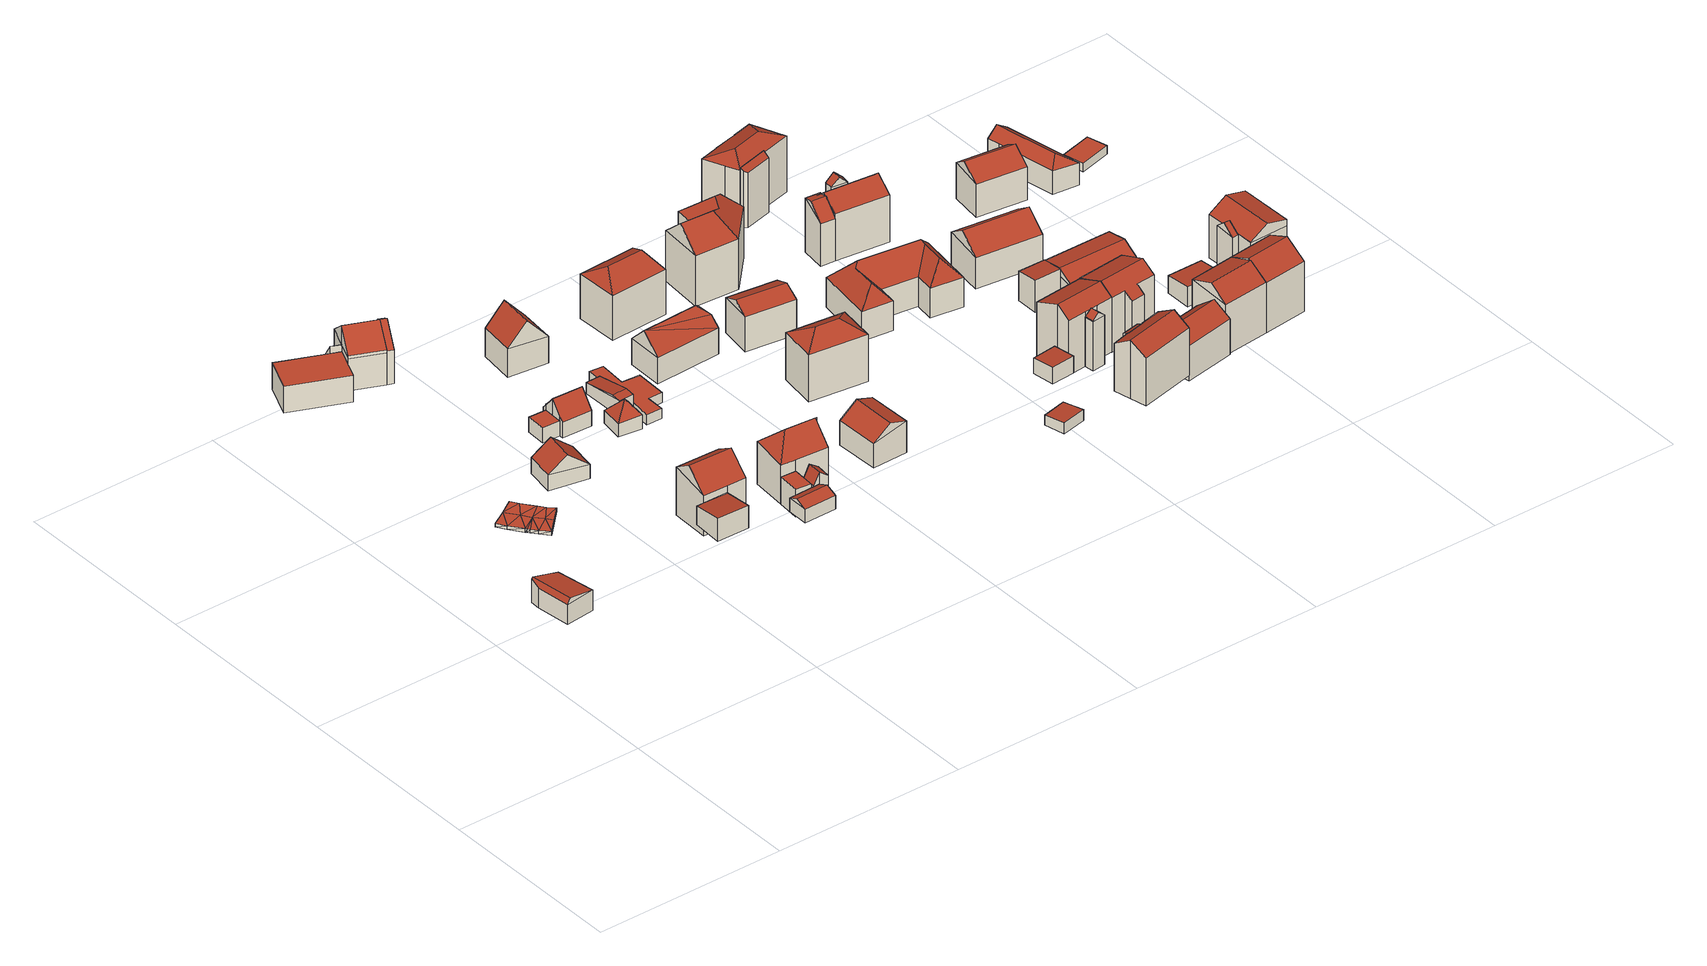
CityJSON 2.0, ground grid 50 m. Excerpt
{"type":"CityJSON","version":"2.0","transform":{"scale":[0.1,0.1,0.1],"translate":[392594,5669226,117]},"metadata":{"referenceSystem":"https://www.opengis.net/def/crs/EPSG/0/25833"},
"CityObjects":{
"building1":{"type":"Building","attributes":{"Dachtyp_tdc":"tdcFreeFormRoof","Gemeindeschluessel":14627140,"Dachneigung":10.4,"QualitaetDacherkennung":21,"Geometrietyp2DReferenz":"3000","function":"31001_9998","roofType":"5000","measuredHeight":6.7},"geometry":[{"type":"MultiSurface","lod":"2","boundaries":[[[0,1,2,3]],[[1,4,5,2]],[[4,6,7,5]],[[6,8,9,7]],[[8,0,3,9]],[[1,10,11,6,4]],[[10,0,8,11]],[[1,0,10]],[[8,6,11]],[[3,2,5,7,9]]],"semantics":{"surfaces":[{"type":"WallSurface"},{"type":"RoofSurface"},{"type":"GroundSurface"}],"values":[0,0,0,0,0,1,1,0,0,2]}}]},
"building2":{"type":"Building","attributes":{"BodenHoehe":124.6,"gemHoehe":0,"BauwerkHoehe":1,"Breite":9,"Gemeindeschluessel":"14627140","Geometrietyp2DReferenz":"3000","function":"53001_1800","measuredHeight":1},"geometry":[{"type":"MultiSurface","lod":"2","boundaries":[[[12,13,14]],[[12,14,15]],[[13,16,17]],[[13,17,14]],[[16,18,19]],[[16,19,17]],[[18,20,21]],[[18,21,19]],[[22,23,12]],[[12,23,13]],[[23,24,13]],[[13,24,16]],[[16,24,25]],[[25,26,16]],[[16,26,27]],[[16,27,18]],[[27,28,18]],[[18,28,20]],[[12,15,29]],[[12,29,30]],[[15,14,31]],[[15,31,29]],[[14,17,32]],[[14,32,31]],[[17,19,33]],[[17,33,32]],[[19,21,34]],[[19,34,33]],[[21,20,35]],[[21,35,34]],[[20,28,36]],[[20,36,35]],[[28,27,37]],[[28,37,36]],[[27,26,38]],[[27,38,37]],[[26,25,39]],[[26,39,38]],[[25,24,40]],[[25,40,39]],[[24,23,41]],[[24,41,40]],[[23,22,42]],[[23,42,41]],[[22,12,30]],[[22,30,42]],[[31,43,30]],[[29,31,30]],[[32,44,43]],[[31,32,43]],[[33,45,44]],[[32,33,44]],[[34,35,45]],[[33,34,45]],[[30,41,42]],[[43,41,30]],[[43,40,41]],[[44,40,43]],[[39,40,44]],[[37,38,44]],[[45,37,44]],[[45,36,37]],[[35,36,45]],[[44,38,39]]],"semantics":{"surfaces":[{"type":"RoofSurface"},{"type":"WallSurface"},{"type":"GroundSurface"}],"values":[0,0,0,0,0,0,0,0,0,0,0,0,0,0,0,0,0,0,1,1,1,1,1,1,1,1,1,1,1,1,1,1,1,1,1,1,1,1,1,1,1,1,1,1,1,1,2,2,2,2,2,2,2,2,2,2,2,2,2,2,2,2,2,2]}}]},
"building3":{"type":"Building","attributes":{"Dachtyp_tdc":"tdcPolyFlatRoof","Gemeindeschluessel":14627140,"Dachneigung":7.97,"QualitaetDacherkennung":98,"Geometrietyp2DReferenz":"3000","function":"31001_9998","roofType":"2100","measuredHeight":6.03},"geometry":[{"type":"MultiSurface","lod":"2","boundaries":[[[46,47,48,49]],[[47,50,51,48]],[[50,52,53,51]],[[52,54,55,53]],[[54,46,49,55]],[[54,52,50,47,46]],[[49,48,51,53,55]]],"semantics":{"surfaces":[{"type":"WallSurface"},{"type":"RoofSurface"},{"type":"GroundSurface"}],"values":[0,0,0,0,0,1,2]}}]},
"building4":{"type":"Building","attributes":{"Dachtyp_tdc":"tdcPolyFlatRoof","Gemeindeschluessel":14627140,"Dachneigung":0,"QualitaetDacherkennung":81,"Geometrietyp2DReferenz":"3000","function":"31001_9998","roofType":"1000","measuredHeight":7.14},"geometry":[{"type":"MultiSurface","lod":"2","boundaries":[[[56,57,58,59]],[[57,60,61,58]],[[60,62,63,61]],[[62,64,65,63]],[[64,66,67,65]],[[66,56,59,67]],[[66,64,62,60,57,56]],[[59,58,61,63,65,67]]],"semantics":{"surfaces":[{"type":"WallSurface"},{"type":"RoofSurface"},{"type":"GroundSurface"}],"values":[0,0,0,0,0,0,1,2]}}]},
"building5":{"type":"Building","attributes":{"Dachtyp_tdc":"tdcFreeFormRoof","Gemeindeschluessel":14627140,"Dachneigung":43.59,"QualitaetDacherkennung":57,"Geometrietyp2DReferenz":"3000","function":"31001_9998","roofType":"5000","measuredHeight":15.88},"geometry":[{"type":"MultiSurface","lod":"2","boundaries":[[[68,69,70,71]],[[69,72,73,70]],[[72,74,75,73]],[[74,76,77,75]],[[76,68,71,77]],[[78,74,72,79]],[[68,76,78,79,69]],[[72,69,79]],[[76,74,78]],[[71,70,73,75,77]]],"semantics":{"surfaces":[{"type":"WallSurface"},{"type":"RoofSurface"},{"type":"GroundSurface"}],"values":[0,0,0,0,0,1,1,0,0,2]}}]},
"building6":{"type":"Building","attributes":{"Dachtyp_tdc":"tdcGableRoof","Gemeindeschluessel":14627140,"Dachneigung":25.27,"QualitaetDacherkennung":86,"Geometrietyp2DReferenz":"3000","function":"31001_9998","roofType":"3100","measuredHeight":4.92},"geometry":[{"type":"MultiSurface","lod":"2","boundaries":[[[80,81,82,83]],[[81,84,85,82]],[[84,86,87,85]],[[86,80,83,87]],[[84,81,88]],[[80,86,89]],[[81,80,89,88]],[[86,84,88,89]],[[83,82,85,87]]],"semantics":{"surfaces":[{"type":"WallSurface"},{"type":"RoofSurface"},{"type":"GroundSurface"}],"values":[0,0,0,0,0,0,1,1,2]}}]},
"building7":{"type":"Building","attributes":{"Dachtyp_tdc":"tdcGableRoof","Gemeindeschluessel":14627140,"Dachneigung":38.1,"QualitaetDacherkennung":88,"Geometrietyp2DReferenz":"3000","function":"31001_9998","roofType":"3100","measuredHeight":8.09},"geometry":[{"type":"MultiSurface","lod":"2","boundaries":[[[90,91,92,93]],[[91,94,95,92]],[[94,96,97,95]],[[96,90,93,97]],[[94,91,98]],[[90,96,99]],[[91,90,99,98]],[[96,94,98,99]],[[93,92,95,97]]],"semantics":{"surfaces":[{"type":"WallSurface"},{"type":"RoofSurface"},{"type":"GroundSurface"}],"values":[0,0,0,0,0,0,1,1,2]}}]},
"building8":{"type":"Building","attributes":{"Gemeindeschluessel":14627140,"Geometrietyp2DReferenz":"3000","function":"31001_9998","roofType":"9999"},"children":["building8-1","building8-2","building8-3"]},
"building8-1":{"type":"BuildingPart","attributes":{"Dachtyp_tdc":"tdcGableRoof","Dachneigung":39.29,"QualitaetDacherkennung":67,"Geometrietyp2DReferenz":"3000","roofType":"3100","measuredHeight":13.71},"parents":["building8"],"geometry":[{"type":"MultiSurface","lod":"2","boundaries":[[[100,101,102,103]],[[104,105,106,107]],[[105,108,109,106]],[[110,100,103,111,112]],[[110,113,114,115,116,117,100]],[[118,119,114,113,120,121]],[[104,122,118,121,105]],[[105,121,120,108]],[[108,120,113,110,123]],[[100,117,101]],[[103,102,107,106,109,111]],[[107,102,101,104]],[[112,123,110]],[[111,109,108,123,112]],[[122,119,118]],[[101,117,116,122,104]],[[122,116,115,114,119]]],"semantics":{"surfaces":[{"type":"WallSurface"},{"type":"RoofSurface"},{"type":"GroundSurface"},{"type":"ClosureSurface"}],"values":[0,0,0,0,1,1,0,0,0,0,2,3,0,3,0,3,3]}}]},
"building8-2":{"type":"BuildingPart","attributes":{"Dachtyp_tdc":"tdcPolyFlatRoof","Dachneigung":49.49,"QualitaetDacherkennung":31,"Geometrietyp2DReferenz":"3000","roofType":"2100","measuredHeight":8.7},"parents":["building8"],"geometry":[{"type":"MultiSurface","lod":"2","boundaries":[[[124,125,126,109,108]],[[125,127,128,126]],[[127,129,130,128]],[[129,131,132,130]],[[131,112,111,132]],[[112,131,129,127,125,124,123]],[[109,126,128,130,132,111]],[[108,123,124]],[[109,111,112,123,108]]],"semantics":{"surfaces":[{"type":"WallSurface"},{"type":"RoofSurface"},{"type":"GroundSurface"},{"type":"ClosureSurface"}],"values":[0,0,0,0,0,1,2,0,3]}}]},
"building8-3":{"type":"BuildingPart","attributes":{"Dachtyp_tdc":"tdcGableRoof","Dachneigung":40.28,"QualitaetDacherkennung":70,"Geometrietyp2DReferenz":"3000","roofType":"3100","measuredHeight":13.72},"parents":["building8"],"geometry":[{"type":"MultiSurface","lod":"2","boundaries":[[[133,134,135,102,101,117]],[[134,136,137,135]],[[136,122,104,107,137]],[[136,134,138]],[[134,133,115,114,139,138]],[[122,136,138,139,119]],[[102,135,137,107]],[[117,116,133]],[[101,102,107,104]],[[117,101,104,122,116]],[[139,114,119]],[[115,133,116]],[[114,115,116,122,119]]],"semantics":{"surfaces":[{"type":"WallSurface"},{"type":"RoofSurface"},{"type":"GroundSurface"},{"type":"ClosureSurface"}],"values":[0,0,0,0,1,1,2,0,3,3,0,0,3]}}]},
"building9":{"type":"Building","attributes":{"Gemeindeschluessel":14627140,"Geometrietyp2DReferenz":"3000","function":"31001_9998","roofType":"9999"},"children":["building9-1","building9-2","building9-3"]},
"building9-1":{"type":"BuildingPart","attributes":{"Dachtyp_tdc":"tdcPolyFlatRoof","Dachneigung":28.45,"QualitaetDacherkennung":83,"Geometrietyp2DReferenz":"3000","roofType":"2100","measuredHeight":4.24},"parents":["building9"],"geometry":[{"type":"MultiSurface","lod":"2","boundaries":[[[140,141,142,143]],[[140,144,145,141]],[[144,146,147,145]],[[144,140,143,146]],[[142,141,145,147]],[[143,142,147,146]]],"semantics":{"surfaces":[{"type":"WallSurface"},{"type":"RoofSurface"},{"type":"GroundSurface"},{"type":"ClosureSurface"}],"values":[0,0,0,1,2,3]}}]},
"building9-2":{"type":"BuildingPart","attributes":{"Dachtyp_tdc":"tdcGableRoof","Dachneigung":50.57,"QualitaetDacherkennung":84,"Geometrietyp2DReferenz":"3000","roofType":"3100","measuredHeight":8.49},"parents":["building9"],"geometry":[{"type":"MultiSurface","lod":"2","boundaries":[[[148,149,150]],[[151,152,153]],[[151,154,155,152]],[[154,143,142,155]],[[146,156,157,147]],[[156,158,159,157]],[[158,160,161,159]],[[160,162,163,161]],[[162,148,150,163]],[[158,156,146,143,154,151,164]],[[164,148,162,160,158]],[[150,165,152,155,142,147,157,159,161,163]],[[166,149,148,164]],[[165,150,149,166]],[[151,153,166,164]],[[165,166,153,152]],[[146,147,142,143]]],"semantics":{"surfaces":[{"type":"WallSurface"},{"type":"RoofSurface"},{"type":"GroundSurface"},{"type":"ClosureSurface"}],"values":[0,0,0,0,0,0,0,0,0,1,1,2,0,3,0,3,3]}}]},
"building9-3":{"type":"BuildingPart","attributes":{"Dachtyp_tdc":"tdcPolyFlatRoof","Dachneigung":0,"QualitaetDacherkennung":82,"Geometrietyp2DReferenz":"3000","roofType":"1000","measuredHeight":3.97},"parents":["building9"],"geometry":[{"type":"MultiSurface","lod":"2","boundaries":[[[149,167,168,150]],[[167,169,170,168]],[[169,153,152,170]],[[153,169,167,149,166]],[[150,168,170,152,165]],[[150,165,166,149]],[[165,152,153,166]]],"semantics":{"surfaces":[{"type":"WallSurface"},{"type":"RoofSurface"},{"type":"GroundSurface"},{"type":"ClosureSurface"}],"values":[0,0,0,1,2,3,3]}}]},
"building10":{"type":"Building","attributes":{"Gemeindeschluessel":14627140,"Geometrietyp2DReferenz":"3000","function":"31001_9998","roofType":"9999"},"children":["building10-1","building10-2","building10-3"]},
"building10-1":{"type":"BuildingPart","attributes":{"Dachtyp_tdc":"tdcHipAndGableRoof","Dachneigung":44.93,"QualitaetDacherkennung":65,"Geometrietyp2DReferenz":"3000","roofType":"5000","measuredHeight":15.29},"parents":["building10"],"geometry":[{"type":"MultiSurface","lod":"2","boundaries":[[[171,172,173,174]],[[172,175,176,173]],[[175,177,178,179,176]],[[180,181,182,183,184]],[[181,185,186,182]],[[185,187,188,186]],[[187,171,174,188]],[[181,180,189]],[[180,177,175,172,189]],[[172,171,187,185,181,189]],[[174,173,176,179,183,182,186,188]],[[184,178,177,180]],[[184,183,179,178]]],"semantics":{"surfaces":[{"type":"WallSurface"},{"type":"RoofSurface"},{"type":"GroundSurface"},{"type":"ClosureSurface"}],"values":[0,0,0,0,0,0,0,1,1,1,2,0,3]}}]},
"building10-2":{"type":"BuildingPart","attributes":{"Dachtyp_tdc":"tdcGableRoof","Dachneigung":63.61,"QualitaetDacherkennung":18,"Geometrietyp2DReferenz":"3000","roofType":"3100","measuredHeight":10.3},"parents":["building10"],"geometry":[{"type":"MultiSurface","lod":"2","boundaries":[[[190,191,192,193]],[[191,194,195,192]],[[194,196,197,195]],[[196,198,199,197]],[[198,200,201,199]],[[200,202,203,201]],[[202,204,205,203]],[[200,198,196,194]],[[194,191,190,204,202,200]],[[193,192,195,197,199,201,203,205]],[[190,193,205,204]]],"semantics":{"surfaces":[{"type":"WallSurface"},{"type":"RoofSurface"},{"type":"GroundSurface"},{"type":"ClosureSurface"}],"values":[0,0,0,0,0,0,0,1,1,2,3]}}]},
"building10-3":{"type":"BuildingPart","attributes":{"Dachtyp_tdc":"tdcPolyFlatRoof","Dachneigung":0,"QualitaetDacherkennung":46,"Geometrietyp2DReferenz":"3000","roofType":"1000","measuredHeight":7.29},"parents":["building10"],"geometry":[{"type":"MultiSurface","lod":"2","boundaries":[[[178,206,193,179]],[[206,190,193]],[[207,205,204]],[[207,208,209,205]],[[208,184,183,209]],[[184,208,207,206,178]],[[179,193,205,209,183]],[[204,190,206,207]],[[204,205,193,190]],[[179,183,184,178]]],"semantics":{"surfaces":[{"type":"WallSurface"},{"type":"RoofSurface"},{"type":"GroundSurface"},{"type":"ClosureSurface"}],"values":[0,0,0,0,0,1,2,0,3,3]}}]},
"building11":{"type":"Building","attributes":{"Dachtyp_tdc":"tdcTentRoof","Gemeindeschluessel":14627140,"Dachneigung":47.93,"QualitaetDacherkennung":85,"Geometrietyp2DReferenz":"3000","function":"31001_9998","roofType":"4000","measuredHeight":7.13},"geometry":[{"type":"MultiSurface","lod":"2","boundaries":[[[210,211,212,213]],[[211,214,215,212]],[[214,216,217,215]],[[216,210,213,217]],[[211,210,218]],[[214,211,218]],[[216,214,218]],[[210,216,218]],[[213,212,215,217]]],"semantics":{"surfaces":[{"type":"WallSurface"},{"type":"RoofSurface"},{"type":"GroundSurface"}],"values":[0,0,0,0,1,1,1,1,2]}}]},
"building12":{"type":"Building","attributes":{"Dachtyp_tdc":"tdcFreeFormRoof","Gemeindeschluessel":14627140,"Dachneigung":10.73,"QualitaetDacherkennung":40,"Geometrietyp2DReferenz":"3000","function":"31001_9998","roofType":"5000","measuredHeight":4.72},"geometry":[{"type":"MultiSurface","lod":"2","boundaries":[[[219,220,221,222]],[[220,223,224,221]],[[223,225,226,224]],[[225,227,228,226]],[[227,219,222,228]],[[229,223,220,219,230]],[[225,229,230,227]],[[225,223,229]],[[219,227,230]],[[222,221,224,226,228]]],"semantics":{"surfaces":[{"type":"WallSurface"},{"type":"RoofSurface"},{"type":"GroundSurface"}],"values":[0,0,0,0,0,1,1,0,0,2]}}]},
"building13":{"type":"Building","attributes":{"Dachtyp_tdc":"tdcGableRoof","Gemeindeschluessel":14627140,"Dachneigung":48.77,"QualitaetDacherkennung":72,"Geometrietyp2DReferenz":"3000","function":"31001_9998","roofType":"3100","measuredHeight":13.31},"geometry":[{"type":"MultiSurface","lod":"2","boundaries":[[[231,232,233,234]],[[232,235,236,233]],[[235,237,238,236]],[[237,231,234,238]],[[235,232,239]],[[231,237,240]],[[232,231,240,239]],[[237,235,239,240]],[[234,233,236,238]]],"semantics":{"surfaces":[{"type":"WallSurface"},{"type":"RoofSurface"},{"type":"GroundSurface"}],"values":[0,0,0,0,0,0,1,1,2]}}]},
"building14":{"type":"Building","attributes":{"Dachtyp_tdc":"tdcPolyFlatRoof","Gemeindeschluessel":14627140,"Dachneigung":0,"QualitaetDacherkennung":21,"Geometrietyp2DReferenz":"3000","function":"31001_9998","roofType":"1000","measuredHeight":2.77},"geometry":[{"type":"MultiSurface","lod":"2","boundaries":[[[241,242,243,244]],[[242,245,246,243]],[[245,247,248,246]],[[247,249,250,248]],[[249,251,252,250]],[[251,253,254,252]],[[253,255,256,254]],[[255,257,258,256]],[[257,259,260,258]],[[259,261,262,260]],[[261,263,264,262]],[[263,241,244,264]],[[263,261,259,257,255,253,251,249,247,245,242,241]],[[244,243,246,248,250,252,254,256,258,260,262,264]]],"semantics":{"surfaces":[{"type":"WallSurface"},{"type":"RoofSurface"},{"type":"GroundSurface"}],"values":[0,0,0,0,0,0,0,0,0,0,0,0,1,2]}}]},
"building15":{"type":"Building","attributes":{"Dachtyp_tdc":"tdcGableRoof","Gemeindeschluessel":14627140,"Dachneigung":36.14,"QualitaetDacherkennung":73,"Geometrietyp2DReferenz":"3000","function":"31001_9998","roofType":"3100","measuredHeight":10.07},"geometry":[{"type":"MultiSurface","lod":"2","boundaries":[[[265,266,267,268]],[[266,269,270,267]],[[269,271,272,270]],[[271,265,268,272]],[[269,266,273]],[[265,271,274]],[[266,265,274,273]],[[271,269,273,274]],[[268,267,270,272]]],"semantics":{"surfaces":[{"type":"WallSurface"},{"type":"RoofSurface"},{"type":"GroundSurface"}],"values":[0,0,0,0,0,0,1,1,2]}}]},
"building16":{"type":"Building","attributes":{"Dachtyp_tdc":"tdcPolyFlatRoof","Gemeindeschluessel":14627140,"Dachneigung":3.28,"QualitaetDacherkennung":84,"Geometrietyp2DReferenz":"3000","function":"31001_9998","roofType":"2100","measuredHeight":2.85},"geometry":[{"type":"MultiSurface","lod":"2","boundaries":[[[275,276,277,278]],[[276,279,280,277]],[[279,281,282,280]],[[281,283,284,282]],[[283,275,278,284]],[[283,281,279,276,275]],[[278,277,280,282,284]]],"semantics":{"surfaces":[{"type":"WallSurface"},{"type":"RoofSurface"},{"type":"GroundSurface"}],"values":[0,0,0,0,0,1,2]}}]},
"building17":{"type":"Building","attributes":{"Dachtyp_tdc":"tdcGableAndHippedGRoof","Gemeindeschluessel":14627140,"Dachneigung":45.28,"QualitaetDacherkennung":79,"Geometrietyp2DReferenz":"3000","function":"31001_9998","roofType":"9999","measuredHeight":11.68},"geometry":[{"type":"MultiSurface","lod":"2","boundaries":[[[285,286,287,288]],[[286,289,290,287]],[[289,291,292,290]],[[291,285,288,292]],[[289,286,293,294]],[[285,291,295]],[[294,293,296]],[[293,295,296]],[[286,295,293]],[[295,286,285]],[[295,294,296]],[[295,289,294]],[[289,295,291]],[[288,287,290,292]]],"semantics":{"surfaces":[{"type":"WallSurface"},{"type":"RoofSurface"},{"type":"GroundSurface"}],"values":[0,0,0,0,0,0,1,1,1,1,1,1,1,2]}}]},
"building18":{"type":"Building","attributes":{"Dachtyp_tdc":"tdcHipRoof","Gemeindeschluessel":14627140,"Dachneigung":31.57,"QualitaetDacherkennung":47,"Geometrietyp2DReferenz":"3000","function":"31001_9998","roofType":"3200","measuredHeight":15.38},"geometry":[{"type":"MultiSurface","lod":"2","boundaries":[[[297,298,299,300]],[[298,301,302,299]],[[301,303,304,302]],[[303,297,300,304]],[[301,298,305]],[[297,303,306]],[[298,297,306,305]],[[303,301,305,306]],[[300,299,302,304]]],"semantics":{"surfaces":[{"type":"WallSurface"},{"type":"RoofSurface"},{"type":"GroundSurface"}],"values":[0,0,0,0,1,1,1,1,2]}}]},
"building19":{"type":"Building","attributes":{"Dachtyp_tdc":"tdcHipRoof","Gemeindeschluessel":14627140,"Dachneigung":30.22,"QualitaetDacherkennung":68,"Geometrietyp2DReferenz":"3000","function":"31001_9998","roofType":"3200","measuredHeight":15.52},"geometry":[{"type":"MultiSurface","lod":"2","boundaries":[[[307,308,309,310]],[[308,311,312,309]],[[311,313,314,312]],[[313,307,310,314]],[[311,308,315]],[[307,313,316]],[[308,307,316,315]],[[313,311,315,316]],[[310,309,312,314]]],"semantics":{"surfaces":[{"type":"WallSurface"},{"type":"RoofSurface"},{"type":"GroundSurface"}],"values":[0,0,0,0,1,1,1,1,2]}}]},
"building20":{"type":"Building","attributes":{"Dachtyp_tdc":"tdcGableRoof","Gemeindeschluessel":14627140,"Dachneigung":23.83,"QualitaetDacherkennung":60,"Geometrietyp2DReferenz":"3000","function":"31001_9998","roofType":"3100","measuredHeight":11.25},"geometry":[{"type":"MultiSurface","lod":"2","boundaries":[[[317,318,319,320]],[[318,321,322,319]],[[321,323,324,322]],[[323,317,320,324]],[[321,318,325]],[[317,323,326]],[[318,317,326,325]],[[323,321,325,326]],[[320,319,322,324]]],"semantics":{"surfaces":[{"type":"WallSurface"},{"type":"RoofSurface"},{"type":"GroundSurface"}],"values":[0,0,0,0,0,0,1,1,2]}}]},
"building21":{"type":"Building","attributes":{"Gemeindeschluessel":14627140,"Geometrietyp2DReferenz":"3000","function":"31001_9998","roofType":"9999"},"children":["building21-1","building21-2"]},
"building21-1":{"type":"BuildingPart","attributes":{"Dachtyp_tdc":"tdcPolyFlatRoof","Dachneigung":31.13,"QualitaetDacherkennung":67,"Geometrietyp2DReferenz":"3000","roofType":"2100","measuredHeight":12.77},"parents":["building21"],"geometry":[{"type":"MultiSurface","lod":"2","boundaries":[[[327,328,329,330]],[[331,332,333,334]],[[331,327,330,332]],[[331,334,335,336,337,328,327]],[[330,329,338,339,333,332]],[[338,329,328,337]],[[339,338,337,336,335]],[[334,333,339,335]]],"semantics":{"surfaces":[{"type":"WallSurface"},{"type":"RoofSurface"},{"type":"GroundSurface"},{"type":"ClosureSurface"}],"values":[0,0,0,1,2,3,3,3]}}]},
"building21-2":{"type":"BuildingPart","attributes":{"Dachtyp_tdc":"tdcGableRoof","Dachneigung":31.72,"QualitaetDacherkennung":82,"Geometrietyp2DReferenz":"3000","roofType":"3100","measuredHeight":15.56},"parents":["building21"],"geometry":[{"type":"MultiSurface","lod":"2","boundaries":[[[340,341,342,343]],[[341,334,333,342]],[[344,345,346,329,328]],[[345,347,348,346]],[[347,349,350,348]],[[349,351,352,350]],[[351,340,343,352]],[[347,345,344,353,336,335,334,341,340]],[[340,351,349,347]],[[343,342,333,339,338,329,346,348,350,352]],[[339,333,334,335]],[[337,336,353]],[[338,339,335,336,337]],[[344,328,337,353]],[[328,329,338,337]]],"semantics":{"surfaces":[{"type":"WallSurface"},{"type":"RoofSurface"},{"type":"GroundSurface"},{"type":"ClosureSurface"}],"values":[0,0,0,0,0,0,0,1,1,2,3,0,3,0,3]}}]},
"building22":{"type":"Building","attributes":{"Dachtyp_tdc":"tdcPolyFlatRoof","Gemeindeschluessel":14627140,"Dachneigung":2.85,"QualitaetDacherkennung":86,"Geometrietyp2DReferenz":"3000","function":"31001_9998","roofType":"2100","measuredHeight":4.47},"geometry":[{"type":"MultiSurface","lod":"2","boundaries":[[[354,355,356,357]],[[355,358,359,356]],[[358,360,361,359]],[[360,354,357,361]],[[360,358,355,354]],[[357,356,359,361]]],"semantics":{"surfaces":[{"type":"WallSurface"},{"type":"RoofSurface"},{"type":"GroundSurface"}],"values":[0,0,0,0,1,2]}}]},
"building23":{"type":"Building","attributes":{"Dachtyp_tdc":"tdcFreeFormRoof","Gemeindeschluessel":14627140,"Dachneigung":41.95,"QualitaetDacherkennung":14,"Geometrietyp2DReferenz":"3000","function":"31001_9998","roofType":"5000","measuredHeight":18.82},"geometry":[{"type":"MultiSurface","lod":"2","boundaries":[[[362,363,364,365]],[[363,366,367,364]],[[366,368,369,367]],[[368,370,371,369]],[[370,372,373,371]],[[372,374,375,373]],[[374,362,365,375]],[[376,377,378,379,374,372]],[[376,372,370]],[[377,376,370,368]],[[378,377,368,366]],[[380,379,378,366,363]],[[380,363,362]],[[379,380,362,374]],[[365,364,367,369,371,373,375]]],"semantics":{"surfaces":[{"type":"WallSurface"},{"type":"RoofSurface"},{"type":"GroundSurface"}],"values":[0,0,0,0,0,0,0,1,1,1,1,1,0,1,2]}}]},
"building24":{"type":"Building","attributes":{"Gemeindeschluessel":14627140,"Geometrietyp2DReferenz":"3000","function":"31001_9998","roofType":"9999"},"children":["building24-1","building24-2"]},
"building24-1":{"type":"BuildingPart","attributes":{"Dachtyp_tdc":"tdcGableRoof","Dachneigung":40.36,"QualitaetDacherkennung":73,"Geometrietyp2DReferenz":"3000","roofType":"3100","measuredHeight":14.73},"parents":["building24"],"geometry":[{"type":"MultiSurface","lod":"2","boundaries":[[[381,382,383,384]],[[382,385,386,383]],[[385,387,388,386]],[[381,389,390,391,392]],[[393,391,390,394,395]],[[385,393,395,387]],[[382,392,391,393,385]],[[381,392,382]],[[383,386,388,384]],[[384,388,387,381]],[[394,390,389]],[[387,395,394,389,381]]],"semantics":{"surfaces":[{"type":"WallSurface"},{"type":"RoofSurface"},{"type":"GroundSurface"},{"type":"ClosureSurface"}],"values":[0,0,0,1,1,0,0,0,2,3,0,3]}}]},
"building24-2":{"type":"BuildingPart","attributes":{"Dachtyp_tdc":"tdcGableRoof","Dachneigung":22.07,"QualitaetDacherkennung":51,"Geometrietyp2DReferenz":"3000","roofType":"3100","measuredHeight":17.23},"parents":["building24"],"geometry":[{"type":"MultiSurface","lod":"2","boundaries":[[[396,397,398,399]],[[397,400,384,398]],[[400,381,384]],[[401,402,403,388,387,395]],[[402,404,405,403]],[[404,406,407,405]],[[406,408,409,407]],[[408,396,399,409]],[[404,402,401,394,389,400,397,396]],[[396,408,406,404]],[[399,398,384,388,403,405,407,409]],[[395,394,401]],[[389,381,400]],[[387,388,384,381]],[[387,381,389,394,395]]],"semantics":{"surfaces":[{"type":"WallSurface"},{"type":"RoofSurface"},{"type":"GroundSurface"},{"type":"ClosureSurface"}],"values":[0,0,0,0,0,0,0,0,1,1,2,0,0,3,3]}}]},
"building25":{"type":"Building","attributes":{"Dachtyp_tdc":"tdcFreeFormRoof","Gemeindeschluessel":14627140,"Dachneigung":38.35,"QualitaetDacherkennung":65,"Geometrietyp2DReferenz":"3000","function":"31001_9998","roofType":"5000","measuredHeight":12.66},"geometry":[{"type":"MultiSurface","lod":"2","boundaries":[[[410,411,412,413]],[[411,414,415,412]],[[414,416,417,415]],[[416,418,419,417]],[[418,410,413,419]],[[416,414,420,421]],[[421,420,411,410,418]],[[414,411,420]],[[418,416,421]],[[413,412,415,417,419]]],"semantics":{"surfaces":[{"type":"WallSurface"},{"type":"RoofSurface"},{"type":"GroundSurface"}],"values":[0,0,0,0,0,1,1,0,0,2]}}]},
"building26":{"type":"Building","attributes":{"Dachtyp_tdc":"tdcFreeFormRoof","Gemeindeschluessel":14627140,"Dachneigung":49,"QualitaetDacherkennung":65,"Geometrietyp2DReferenz":"3000","function":"31001_9998","roofType":"5000","measuredHeight":13.65},"geometry":[{"type":"MultiSurface","lod":"2","boundaries":[[[422,423,424,425]],[[423,426,427,424]],[[426,428,429,427]],[[428,430,431,429]],[[430,432,433,431]],[[432,434,435,433]],[[434,436,437,435]],[[436,422,425,437]],[[438,439,436,434]],[[438,434,432]],[[440,439,438,432,430]],[[441,440,430,428]],[[442,443,441,428,426]],[[442,426,423]],[[443,442,423,422]],[[439,440,441,443,422,436]],[[425,424,427,429,431,433,435,437]]],"semantics":{"surfaces":[{"type":"WallSurface"},{"type":"RoofSurface"},{"type":"GroundSurface"}],"values":[0,0,0,0,0,0,0,0,1,1,1,1,1,1,1,1,2]}}]},
"building27":{"type":"Building","attributes":{"Dachtyp_tdc":"tdcFreeFormRoof","Gemeindeschluessel":14627140,"Dachneigung":20.04,"QualitaetDacherkennung":49,"Geometrietyp2DReferenz":"3000","function":"31001_9998","roofType":"5000","measuredHeight":17.27},"geometry":[{"type":"MultiSurface","lod":"2","boundaries":[[[444,445,446,447]],[[445,448,449,446]],[[448,450,451,449]],[[450,452,453,451]],[[452,454,455,453]],[[454,456,457,455]],[[456,458,459,457]],[[458,444,447,459]],[[445,444,460,461,454,452,450,448]],[[461,460,458,456]],[[456,454,461]],[[444,458,460]],[[447,446,449,451,453,455,457,459]]],"semantics":{"surfaces":[{"type":"WallSurface"},{"type":"RoofSurface"},{"type":"GroundSurface"}],"values":[0,0,0,0,0,0,0,0,1,1,0,0,2]}}]},
"building28":{"type":"Building","attributes":{"Gemeindeschluessel":14627140,"Geometrietyp2DReferenz":"3000","function":"31001_9998","roofType":"9999"},"children":["building28-1","building28-2","building28-3","building28-4"]},
"building28-1":{"type":"BuildingPart","attributes":{"Dachtyp_tdc":"tdcHipRoof","Dachneigung":28.96,"QualitaetDacherkennung":61,"Geometrietyp2DReferenz":"3000","roofType":"3200","measuredHeight":17.07},"parents":["building28"],"geometry":[{"type":"MultiSurface","lod":"2","boundaries":[[[462,463,464]],[[462,465,466,463]],[[465,467,468,469,466]],[[470,471,472,473,474]],[[471,475,476,472]],[[475,477,478,476]],[[477,479,480,478]],[[477,475,481]],[[465,462,482,483]],[[475,471,470,484,467,465,483,481]],[[482,479,477,481,483]],[[463,466,469,485,473,472,476,478,480,486]],[[487,468,467,484]],[[487,485,469,468]],[[474,487,484,470]],[[474,473,485,487]],[[482,488,486,480,479]],[[462,464,488,482]],[[464,463,486,488]]],"semantics":{"surfaces":[{"type":"WallSurface"},{"type":"RoofSurface"},{"type":"GroundSurface"},{"type":"ClosureSurface"}],"values":[0,0,0,0,0,0,0,1,1,1,1,2,0,3,0,3,3,0,3]}}]},
"building28-2":{"type":"BuildingPart","attributes":{"Dachtyp_tdc":"tdcPolyFlatRoof","Dachneigung":0,"QualitaetDacherkennung":61,"Geometrietyp2DReferenz":"3000","roofType":"1000","measuredHeight":4.68},"parents":["building28"],"geometry":[{"type":"MultiSurface","lod":"2","boundaries":[[[489,490,491,492]],[[490,493,494,491]],[[493,464,463,494]],[[493,490,489,488,464]],[[486,492,491,494,463]],[[486,463,464,488]],[[492,486,488,489]]],"semantics":{"surfaces":[{"type":"WallSurface"},{"type":"RoofSurface"},{"type":"GroundSurface"},{"type":"ClosureSurface"}],"values":[0,0,0,1,2,3,3]}}]},
"building28-3":{"type":"BuildingPart","attributes":{"Dachtyp_tdc":"tdcPolyFlatRoof","Dachneigung":0,"QualitaetDacherkennung":0,"Geometrietyp2DReferenz":"3000","roofType":"9999","measuredHeight":7.46},"parents":["building28"],"geometry":[{"type":"MultiSurface","lod":"2","boundaries":[[[474,495,496,468,487]],[[468,496,497,469]],[[496,495,498,497]],[[495,474,473,498]],[[485,469,497,498,473]],[[469,485,487,468]],[[485,473,474,487]]],"semantics":{"surfaces":[{"type":"RoofSurface"},{"type":"WallSurface"},{"type":"GroundSurface"},{"type":"ClosureSurface"}],"values":[0,1,1,1,2,3,3]}}]},
"building28-4":{"type":"BuildingPart","attributes":{"Dachtyp_tdc":"tdcPolyFlatRoof","Dachneigung":27.54,"QualitaetDacherkennung":50,"Geometrietyp2DReferenz":"3000","roofType":"2100","measuredHeight":15.54},"parents":["building28"],"geometry":[{"type":"MultiSurface","lod":"2","boundaries":[[[499,500,501,480,479]],[[500,502,503,501]],[[502,504,489,492,503]],[[502,500,499,505,504]],[[492,486,480,501,503]],[[488,489,504,505,482]],[[492,489,488,486]],[[479,482,505,499]],[[479,480,486,488,482]]],"semantics":{"surfaces":[{"type":"WallSurface"},{"type":"RoofSurface"},{"type":"GroundSurface"},{"type":"ClosureSurface"}],"values":[0,0,0,1,2,0,3,0,3]}}]},
"building29":{"type":"Building","attributes":{"Dachtyp_tdc":"tdcGableRoof","Gemeindeschluessel":14627140,"Dachneigung":18.9,"QualitaetDacherkennung":43,"Geometrietyp2DReferenz":"3000","function":"31001_9998","roofType":"3100","measuredHeight":17.16},"geometry":[{"type":"MultiSurface","lod":"2","boundaries":[[[506,507,508,509]],[[507,510,511,508]],[[510,512,513,511]],[[512,506,509,513]],[[510,507,514]],[[506,512,515]],[[507,506,515,514]],[[512,510,514,515]],[[509,508,511,513]]],"semantics":{"surfaces":[{"type":"WallSurface"},{"type":"RoofSurface"},{"type":"GroundSurface"}],"values":[0,0,0,0,0,0,1,1,2]}}]},
"building30":{"type":"Building","attributes":{"Gemeindeschluessel":14627140,"Geometrietyp2DReferenz":"3000","function":"31001_9998","roofType":"9999"},"children":["building30-1","building30-2","building30-3"]},
"building30-1":{"type":"BuildingPart","attributes":{"Dachtyp_tdc":"tdcGableRoof","Dachneigung":44.02,"QualitaetDacherkennung":50,"Geometrietyp2DReferenz":"3000","roofType":"3100","measuredHeight":14.07},"parents":["building30"],"geometry":[{"type":"MultiSurface","lod":"2","boundaries":[[[516,517,518,519]],[[517,520,521,518]],[[520,522,523,524,521]],[[516,519,525]],[[516,526,527,517]],[[520,527,526,522]],[[526,516,522]],[[517,527,520]],[[518,521,524,519]],[[525,523,522,516]],[[525,519,524,523]]],"semantics":{"surfaces":[{"type":"WallSurface"},{"type":"RoofSurface"},{"type":"GroundSurface"},{"type":"ClosureSurface"}],"values":[0,0,0,0,1,1,0,0,2,0,3]}}]},
"building30-2":{"type":"BuildingPart","attributes":{"Dachtyp_tdc":"tdcGableRoof","Dachneigung":44.02,"QualitaetDacherkennung":36,"Geometrietyp2DReferenz":"3000","roofType":"3100","measuredHeight":15.07},"parents":["building30"],"geometry":[{"type":"MultiSurface","lod":"2","boundaries":[[[528,529,530,531,532]],[[533,534,535,536]],[[534,528,532,535]],[[528,534,537]],[[529,528,537,538,539,540]],[[534,533,538,537]],[[532,531,541,536,535]],[[542,530,529]],[[543,541,531,530,542]],[[533,536,541,543]],[[529,540,542]],[[542,540,539,543]],[[543,539,538,533]]],"semantics":{"surfaces":[{"type":"WallSurface"},{"type":"RoofSurface"},{"type":"GroundSurface"},{"type":"ClosureSurface"}],"values":[0,0,0,0,1,1,2,0,3,3,0,3,3]}}]},
"building30-3":{"type":"BuildingPart","attributes":{"Dachtyp_tdc":"tdcGableRoof","Dachneigung":42.71,"QualitaetDacherkennung":50,"Geometrietyp2DReferenz":"3000","roofType":"3100","measuredHeight":15.63},"parents":["building30"],"geometry":[{"type":"MultiSurface","lod":"2","boundaries":[[[530,544,545,531]],[[544,525,519,545]],[[523,546,547,524]],[[546,548,549,547]],[[548,550,551,549]],[[550,552,533,536,551]],[[548,546,523,525,544,530,542,540,553]],[[553,552,550,548]],[[541,531,545,519,524,547,549,551,536]],[[540,539,553]],[[530,531,541,543,542]],[[542,543,539,540]],[[524,519,525,523]],[[539,538,533,552,553]],[[541,536,533,543]],[[543,533,538,539]]],"semantics":{"surfaces":[{"type":"WallSurface"},{"type":"RoofSurface"},{"type":"GroundSurface"},{"type":"ClosureSurface"}],"values":[0,0,0,0,0,0,1,1,2,0,3,3,3,0,3,3]}}]},
"building31":{"type":"Building","attributes":{"Dachtyp_tdc":"tdcGableRoof","Gemeindeschluessel":14627140,"Dachneigung":37.64,"QualitaetDacherkennung":39,"Geometrietyp2DReferenz":"3000","function":"31001_9998","roofType":"3100","measuredHeight":17.41},"geometry":[{"type":"MultiSurface","lod":"2","boundaries":[[[507,554,555,508]],[[554,556,557,555]],[[556,558,511,557]],[[558,507,508,511]],[[556,554,559]],[[507,558,560]],[[554,507,560,559]],[[558,556,559,560]],[[508,555,557,511]]],"semantics":{"surfaces":[{"type":"WallSurface"},{"type":"RoofSurface"},{"type":"GroundSurface"}],"values":[0,0,0,0,0,0,1,1,2]}}]},
"building32":{"type":"Building","attributes":{"Dachtyp_tdc":"tdcPolyFlatRoof","Gemeindeschluessel":14627140,"Dachneigung":5.53,"QualitaetDacherkennung":87,"Geometrietyp2DReferenz":"3000","function":"31001_9998","roofType":"2100","measuredHeight":5.38},"geometry":[{"type":"MultiSurface","lod":"2","boundaries":[[[561,562,563,564]],[[562,565,566,563]],[[565,567,568,566]],[[567,561,564,568]],[[567,565,562,561]],[[564,563,566,568]]],"semantics":{"surfaces":[{"type":"WallSurface"},{"type":"RoofSurface"},{"type":"GroundSurface"}],"values":[0,0,0,0,1,2]}}]},
"building33":{"type":"Building","attributes":{"Dachtyp_tdc":"tdcGableRoof","Gemeindeschluessel":14627140,"Dachneigung":36.88,"QualitaetDacherkennung":84,"Geometrietyp2DReferenz":"3000","function":"31001_9998","roofType":"3100","measuredHeight":12.38},"geometry":[{"type":"MultiSurface","lod":"2","boundaries":[[[569,570,571,572]],[[570,573,574,571]],[[573,575,576,574]],[[575,569,572,576]],[[573,570,577]],[[569,575,578]],[[570,569,578,577]],[[575,573,577,578]],[[572,571,574,576]]],"semantics":{"surfaces":[{"type":"WallSurface"},{"type":"RoofSurface"},{"type":"GroundSurface"}],"values":[0,0,0,0,0,0,1,1,2]}}]},
"building34":{"type":"Building","attributes":{"Gemeindeschluessel":14627140,"Geometrietyp2DReferenz":"3000","function":"31001_9998","roofType":"9999"},"children":["building34-1","building34-2"]},
"building34-1":{"type":"BuildingPart","attributes":{"Dachtyp_tdc":"tdcGableRoof","Dachneigung":30.34,"QualitaetDacherkennung":31,"Geometrietyp2DReferenz":"3000","roofType":"3100","measuredHeight":8.69},"parents":["building34"],"geometry":[{"type":"MultiSurface","lod":"2","boundaries":[[[579,580,581,582]],[[583,584,585,586]],[[584,579,582,585]],[[579,584,587]],[[580,579,587,588,589,590]],[[584,583,591,588,587]],[[582,581,592,586,585]],[[592,581,580,593]],[[586,592,593,583]],[[588,591,589]],[[590,593,580]],[[589,591,583,593,590]]],"semantics":{"surfaces":[{"type":"WallSurface"},{"type":"RoofSurface"},{"type":"GroundSurface"},{"type":"ClosureSurface"}],"values":[0,0,0,0,1,1,2,0,3,0,0,3]}}]},
"building34-2":{"type":"BuildingPart","attributes":{"Dachtyp_tdc":"tdcPolyFlatRoof","Dachneigung":8.29,"QualitaetDacherkennung":70,"Geometrietyp2DReferenz":"3000","roofType":"2100","measuredHeight":8.68},"parents":["building34"],"geometry":[{"type":"MultiSurface","lod":"2","boundaries":[[[594,595,596,592,593,590]],[[595,597,598,596]],[[597,599,583,586,598]],[[597,595,594,589,591,599]],[[586,592,596,598]],[[590,589,594]],[[591,583,599]],[[592,586,583,593]],[[593,583,591,589,590]]],"semantics":{"surfaces":[{"type":"WallSurface"},{"type":"RoofSurface"},{"type":"GroundSurface"},{"type":"ClosureSurface"}],"values":[0,0,0,1,2,0,0,3,3]}}]},
"building35":{"type":"Building","attributes":{"Gemeindeschluessel":14627140,"Geometrietyp2DReferenz":"3000","function":"31001_9998","roofType":"9999"},"children":["building35-1","building35-2"]},
"building35-1":{"type":"BuildingPart","attributes":{"Dachtyp_tdc":"tdcGableRoof","Dachneigung":33.26,"QualitaetDacherkennung":72,"Geometrietyp2DReferenz":"3000","roofType":"3100","measuredHeight":14.86},"parents":["building35"],"geometry":[{"type":"MultiSurface","lod":"2","boundaries":[[[600,601,602,603]],[[601,604,605,602]],[[604,606,605]],[[607,608,609,610]],[[608,611,612,609]],[[611,600,603,612]],[[613,614,615,616]],[[604,617,618,616,615,608,607]],[[601,618,617,604]],[[600,613,616,618,601]],[[604,607,619]],[[611,614,613,600]],[[608,615,614,611]],[[603,602,605,610,609,612]],[[619,606,604]],[[610,605,606,619,607]]],"semantics":{"surfaces":[{"type":"WallSurface"},{"type":"RoofSurface"},{"type":"GroundSurface"},{"type":"ClosureSurface"}],"values":[0,0,0,0,0,0,1,1,0,0,0,0,0,2,0,3]}}]},
"building35-2":{"type":"BuildingPart","attributes":{"Dachtyp_tdc":"tdcGableRoof","Dachneigung":38.21,"QualitaetDacherkennung":96,"Geometrietyp2DReferenz":"3000","roofType":"3100","measuredHeight":13.8},"parents":["building35"],"geometry":[{"type":"MultiSurface","lod":"2","boundaries":[[[606,620,621,605]],[[620,622,623,621]],[[622,624,607,610,623]],[[622,620,625]],[[606,619,624,626]],[[620,606,626,625]],[[624,622,625,626]],[[605,621,623,610]],[[619,607,624]],[[606,605,610,607,619]]],"semantics":{"surfaces":[{"type":"WallSurface"},{"type":"RoofSurface"},{"type":"GroundSurface"},{"type":"ClosureSurface"}],"values":[0,0,0,0,0,1,1,2,0,3]}}]},
"building36":{"type":"Building","attributes":{"Dachtyp_tdc":"tdcGableRoof","Gemeindeschluessel":14627140,"Dachneigung":33.23,"QualitaetDacherkennung":73,"Geometrietyp2DReferenz":"3000","function":"31001_9998","roofType":"3100","measuredHeight":12.08},"geometry":[{"type":"MultiSurface","lod":"2","boundaries":[[[627,628,629,630]],[[628,631,632,629]],[[631,633,634,632]],[[633,627,630,634]],[[631,628,635]],[[627,633,636]],[[628,627,636,635]],[[633,631,635,636]],[[630,629,632,634]]],"semantics":{"surfaces":[{"type":"WallSurface"},{"type":"RoofSurface"},{"type":"GroundSurface"}],"values":[0,0,0,0,0,0,1,1,2]}}]},
"building37":{"type":"Building","attributes":{"Dachtyp_tdc":"tdcHipAndGableRoof","Gemeindeschluessel":14627140,"Dachneigung":36.21,"QualitaetDacherkennung":66,"Geometrietyp2DReferenz":"3000","function":"31001_9998","roofType":"5000","measuredHeight":8.64},"geometry":[{"type":"MultiSurface","lod":"2","boundaries":[[[637,638,639,640]],[[638,641,642,639]],[[641,643,644,642]],[[643,645,646,644]],[[645,647,648,646]],[[647,637,640,648]],[[643,641,649]],[[641,638,637,649]],[[637,647,645,643,649]],[[640,639,642,644,646,648]]],"semantics":{"surfaces":[{"type":"WallSurface"},{"type":"RoofSurface"},{"type":"GroundSurface"}],"values":[0,0,0,0,0,0,1,1,1,2]}}]},
"building38":{"type":"Building","attributes":{"Dachtyp_tdc":"tdcPolyFlatRoof","Gemeindeschluessel":14627140,"Dachneigung":0,"QualitaetDacherkennung":89,"Geometrietyp2DReferenz":"3000","function":"31001_9998","roofType":"1000","measuredHeight":2.24},"geometry":[{"type":"MultiSurface","lod":"2","boundaries":[[[650,651,652,653]],[[651,654,655,652]],[[654,656,657,655]],[[656,650,653,657]],[[656,654,651,650]],[[653,652,655,657]]],"semantics":{"surfaces":[{"type":"WallSurface"},{"type":"RoofSurface"},{"type":"GroundSurface"}],"values":[0,0,0,0,1,2]}}]}
},
"vertices":[
[89,271,246],[13,262,243],[13,262,191],[89,271,191],[2,352,243],[2,352,191],[3,378,253],[3,378,191],[72,371,246],[72,371,191],[20,263,258],[6,378,258],
[260,804,86],[284,773,86],[310,808,86],[298,828,86],[298,748,86],[334,776,86],[319,728,86],[347,760,86],[331,712,86],[363,744,86],[221,781,86],[236,757,86],[260,725,86],[263,721,86],[267,716,86],[279,701,86],[299,680,86],[298,828,76],[260,804,76],[310,808,76],[334,776,76],[347,760,76],[363,744,76],[331,712,76],[299,680,76],[279,701,76],[267,716,76],[263,721,76],[260,725,76],[236,757,76],[221,781,76],[284,773,76],[298,748,76],[319,728,76],
[459,370,255],[479,371,254],[479,371,205],[459,370,205],[543,368,255],[543,368,205],[540,290,265],[540,290,205],[455,291,266],[455,291,205],
[254,1323,170],[108,1385,170],[108,1385,99],[254,1323,99],[145,1472,170],[145,1472,99],[267,1421,170],[267,1421,99],[291,1411,170],[291,1411,99],[270,1361,170],[270,1361,99],
[543,368,273],[479,371,273],[479,371,165],[543,368,165],[482,471,294],[482,471,165],[597,467,294],[597,467,165],[593,367,273],[593,367,165],[595,420,324],[480,424,324],
[585,202,314],[669,203,314],[669,203,278],[585,202,278],[670,147,314],[670,147,278],[585,146,314],[585,146,278],[669,175,327],[585,174,327],
[395,813,122],[408,890,122],[408,890,79],[395,813,79],[510,873,116],[510,873,79],[497,795,116],[497,795,79],[456,882,160],[442,805,160],
[397,1438,186],[379,1395,186],[379,1395,101],[397,1438,101],[350,1327,186],[270,1361,186],[270,1361,101],[350,1327,101],[291,1411,186],[291,1411,101],[317,1471,186],[317,1471,101],[317,1471,111],[292,1413,238],[372,1379,238],[373,1382,236],[378,1393,226],[379,1395,224],[350,1327,194],[365,1363,225],[291,1411,237],[270,1361,194],[350,1327,191],[292,1412,186],
[291,1411,188],[267,1421,188],[267,1421,101],[283,1460,139],[283,1460,101],[305,1451,139],[305,1451,101],[316,1472,111],[316,1472,101],
[379,1395,227],[394,1389,227],[394,1389,101],[366,1321,191],[366,1321,101],[387,1372,238],[372,1378,238],
[575,1049,104],[575,1049,70],[574,1034,70],[574,1034,112],[612,1048,104],[612,1048,70],[612,1032,112],[612,1032,70],
[554,973,123],[554,973,110],[554,973,70],[556,1025,123],[556,1025,70],[556,1025,110],[557,1035,112],[557,1035,70],[635,1031,112],[635,1031,70],[634,995,155],[634,995,70],[632,960,111],[632,960,70],[554,963,111],[554,963,70],[555,999,155],[555,999,70],[555,999,110],
[508,975,110],[508,975,70],[510,1027,110],[510,1027,70],
[825,422,300],[824,412,309],[824,412,156],[825,422,156],[820,362,259],[820,362,156],[735,369,259],[735,369,229],[735,369,156],[695,372,259],[703,465,269],[703,465,156],[695,372,156],[695,372,229],[838,455,269],[838,455,156],[835,421,300],[835,421,156],[743,419,309],
[733,340,228],[733,339,228],[733,339,156],[733,340,156],[748,338,259],[748,338,156],[772,337,243],[772,337,156],[768,296,243],[768,296,156],[745,298,259],[745,298,156],[730,299,228],[730,299,156],[731,310,228],[731,310,156],
[733,340,229],[731,310,229],[691,313,229],[691,313,156],
[658,899,97],[667,959,97],[667,959,63],[658,899,63],[727,950,100],[727,950,63],[718,890,100],[718,890,63],[696,924,134],
[706,1072,93],[744,1072,93],[744,1072,63],[706,1072,63],[745,1013,104],[745,1013,63],[746,957,106],[746,957,63],[708,956,106],[708,956,63],[745,980,110],[707,979,110],
[605,1221,144],[616,1315,144],[616,1315,68],[605,1221,68],[719,1303,139],[719,1303,68],[709,1209,139],[709,1209,68],[665,1310,201],[654,1215,201],
[782,901,84],[741,902,84],[741,902,57],[782,901,57],[746,957,84],[746,957,57],[745,979,84],[745,979,57],[745,1013,84],[745,1013,57],[744,1072,84],[744,1072,57],[745,1111,84],[745,1111,57],[781,1107,84],[781,1107,57],[776,1035,84],[776,1035,57],[823,1030,84],[823,1030,57],[820,948,84],[820,948,57],[782,948,84],[782,948,57],
[1017,455,256],[1020,338,256],[1020,338,171],[1017,455,171],[927,336,236],[927,336,171],[924,452,236],[924,452,171],[975,337,271],[973,454,271],
[1216,29,335],[1204,82,332],[1204,82,306],[1216,29,306],[1267,97,332],[1267,97,306],[1275,69,333],[1275,69,306],[1281,43,335],[1281,43,306],
[863,1110,121],[1034,1115,122],[1034,1115,51],[863,1110,51],[1037,1023,121],[1037,1023,51],[862,1017,120],[862,1017,51],[1035,1093,144],[1036,1047,144],[862,1064,168],[1009,1069,168],
[873,1304,183],[1025,1310,183],[1025,1310,63],[873,1304,63],[1030,1200,183],[1030,1200,63],[877,1194,183],[877,1194,63],[1005,1254,217],[907,1250,217],
[1237,747,168],[1087,767,168],[1087,767,42],[1237,747,42],[1101,866,167],[1101,866,42],[1250,846,168],[1250,846,42],[1138,810,197],[1199,802,197],
[1105,1083,140],[1235,1065,140],[1235,1065,46],[1105,1083,46],[1222,981,140],[1222,981,46],[1093,999,140],[1093,999,46],[1228,1023,159],[1099,1041,159],
[1505,136,415],[1508,122,423],[1508,122,298],[1505,136,298],[1458,127,415],[1458,127,298],[1460,113,298],[1460,113,423],[1461,110,425],[1478,114,425],[1508,120,424],[1508,120,298],[1461,110,298],
[1420,54,453],[1411,98,425],[1411,98,298],[1420,54,298],[1508,122,424],[1562,133,425],[1562,133,298],[1569,87,453],[1569,87,298],[1576,42,425],[1576,42,298],[1430,9,425],[1430,9,298],[1508,120,425],
[1455,364,253],[1461,305,256],[1461,305,211],[1455,364,211],[1398,300,256],[1398,300,211],[1390,357,253],[1390,357,211],
[1114,1200,183],[1122,1317,183],[1122,1317,48],[1114,1200,48],[1186,1312,183],[1186,1312,48],[1189,1357,183],[1189,1357,48],[1286,1350,183],[1286,1350,48],[1313,1282,183],[1313,1282,48],[1228,1192,183],[1228,1192,48],[1262,1301,229],[1243,1294,236],[1229,1262,226],[1204,1253,236],[1118,1259,236],
[1559,345,312],[1561,322,312],[1561,322,181],[1559,345,181],[1526,318,312],[1526,318,181],[1523,342,312],[1523,342,181],[1543,344,326],[1541,344,328],[1543,320,328],[1561,322,313],[1526,318,314],[1538,343,326],[1523,342,314],
[1599,384,353],[1603,349,326],[1603,349,181],[1599,384,181],[1559,345,326],[1523,342,326],[1473,338,326],[1473,338,181],[1469,372,353],[1469,372,181],[1463,438,326],[1463,438,181],[1593,450,326],[1593,450,181],
[1561,137,370],[1692,160,370],[1692,160,283],[1561,137,283],[1710,67,377],[1710,67,283],[1576,42,377],[1576,42,283],[1562,133,373],[1562,133,283],[1701,112,409],[1569,88,409],
[1417,928,111],[1410,877,111],[1410,877,32],[1417,928,32],[1330,888,111],[1330,888,32],[1351,1039,111],[1351,1039,32],[1608,1003,111],[1608,1003,32],[1587,852,111],[1587,852,32],[1503,864,111],[1503,864,32],[1510,915,111],[1510,915,32],[1549,888,160],[1558,952,160],[1552,960,168],[1394,982,169],[1374,910,157],[1382,974,157],
[1730,360,325],[1680,356,325],[1680,356,179],[1730,360,179],[1682,335,308],[1682,335,179],[1645,331,308],[1645,331,179],[1642,353,325],[1642,353,179],[1603,349,325],[1603,349,179],[1593,450,327],[1593,450,179],[1720,462,327],[1720,462,179],[1726,395,352],[1599,383,352],
[1353,1400,210],[1353,1400,67],[1353,1400,113],[1338,1462,202],[1338,1462,67],[1389,1474,202],[1389,1474,141],[1389,1474,67],[1449,1488,202],[1449,1487,203],[1449,1487,67],[1449,1488,67],[1449,1488,141],[1501,1500,203],[1501,1500,67],[1525,1398,216],[1525,1398,67],[1446,1379,216],[1446,1379,67],[1468,1427,237],[1364,1359,216],[1389,1408,237],[1388,1474,202],[1388,1474,67],[1364,1359,67],[1388,1474,141],[1364,1359,113],
[1366,1350,113],[1325,1344,113],[1325,1344,67],[1366,1350,67],[1319,1391,113],[1319,1391,67],
[1441,1496,141],[1390,1486,141],[1390,1486,67],[1441,1496,67],
[1446,1379,222],[1446,1361,213],[1446,1361,67],[1374,1344,213],[1374,1344,67],[1366,1350,217],[1364,1359,222],
[1729,225,388],[1849,238,389],[1849,238,237],[1729,225,237],[1863,133,372],[1863,133,237],[1740,120,372],[1740,120,237],[1857,179,409],[1735,166,409],
[1535,1253,154],[1538,1276,154],[1538,1276,33],[1535,1253,33],[1579,1271,154],[1579,1271,33],[1576,1248,154],[1576,1248,144],[1576,1248,33],[1535,1253,143],[1556,1250,174],[1558,1274,174],
[1444,1231,178],[1482,1226,178],[1482,1226,174],[1482,1226,33],[1444,1231,33],[1474,1163,146],[1437,1167,146],[1437,1167,33],[1474,1163,33],[1441,1206,184],[1479,1201,184],[1479,1209,182],[1481,1220,179],[1479,1209,33],[1481,1223,176],[1479,1209,169],
[1485,1259,143],[1485,1259,33],[1624,1242,144],[1624,1242,33],[1619,1193,189],[1619,1193,33],[1613,1146,159],[1613,1146,33],[1474,1163,159],[1479,1209,189],
[1968,251,389],[1968,251,237],[1980,146,371],[1980,146,237],[1863,133,371],[1974,198,411],[1856,185,411],
[1814,348,263],[1814,416,257],[1814,416,210],[1814,348,210],[1906,416,257],[1906,416,210],[1907,349,263],[1907,349,210],
[1830,880,105],[1659,901,105],[1659,901,22],[1830,880,22],[1672,1003,113],[1672,1003,22],[1842,981,113],[1842,981,22],[1666,955,146],[1836,934,146],
[1949,687,85],[1769,688,85],[1769,688,30],[1949,687,30],[1770,798,106],[1950,797,106],[1950,797,30],[1770,798,30],[1949,741,117],[1769,742,117],[1769,742,116],[1769,740,115],[1770,757,114],[1769,740,30],[1769,740,95],
[1769,740,116],[1699,740,116],[1699,740,30],[1699,799,108],[1699,799,30],[1770,798,108],
[2107,369,287],[2006,367,287],[2006,367,170],[2107,369,170],[2005,411,287],[2005,411,170],[2005,411,285],[2004,464,287],[2002,510,287],[2002,510,170],[2004,464,170],[2104,511,287],[2104,511,170],[2107,369,305],[2104,511,305],[2050,510,318],[2054,368,318],[2005,411,288],[2006,367,288],[2004,446,287],
[1989,410,285],[1989,410,170],[1988,464,288],[1988,464,170],[2004,464,288],[1989,439,308],[2004,440,308],
[1842,1200,117],[1972,1183,117],[1972,1183,20],[1842,1200,20],[1961,1099,108],[1961,1099,20],[1831,1116,108],[1831,1116,20],[1967,1148,140],[1837,1165,140],
[2018,1280,98],[2053,1286,72],[2053,1286,12],[2018,1280,12],[2093,1082,71],[2093,1082,12],[2025,1090,74],[2025,1090,12],[1996,1243,75],[1996,1243,12],[1990,1275,75],[1990,1275,12],[2050,1114,98],
[2120,1172,32],[2203,1193,32],[2203,1193,9],[2120,1172,9],[2216,1140,32],[2216,1140,9],[2133,1119,32],[2133,1119,9]
]}
